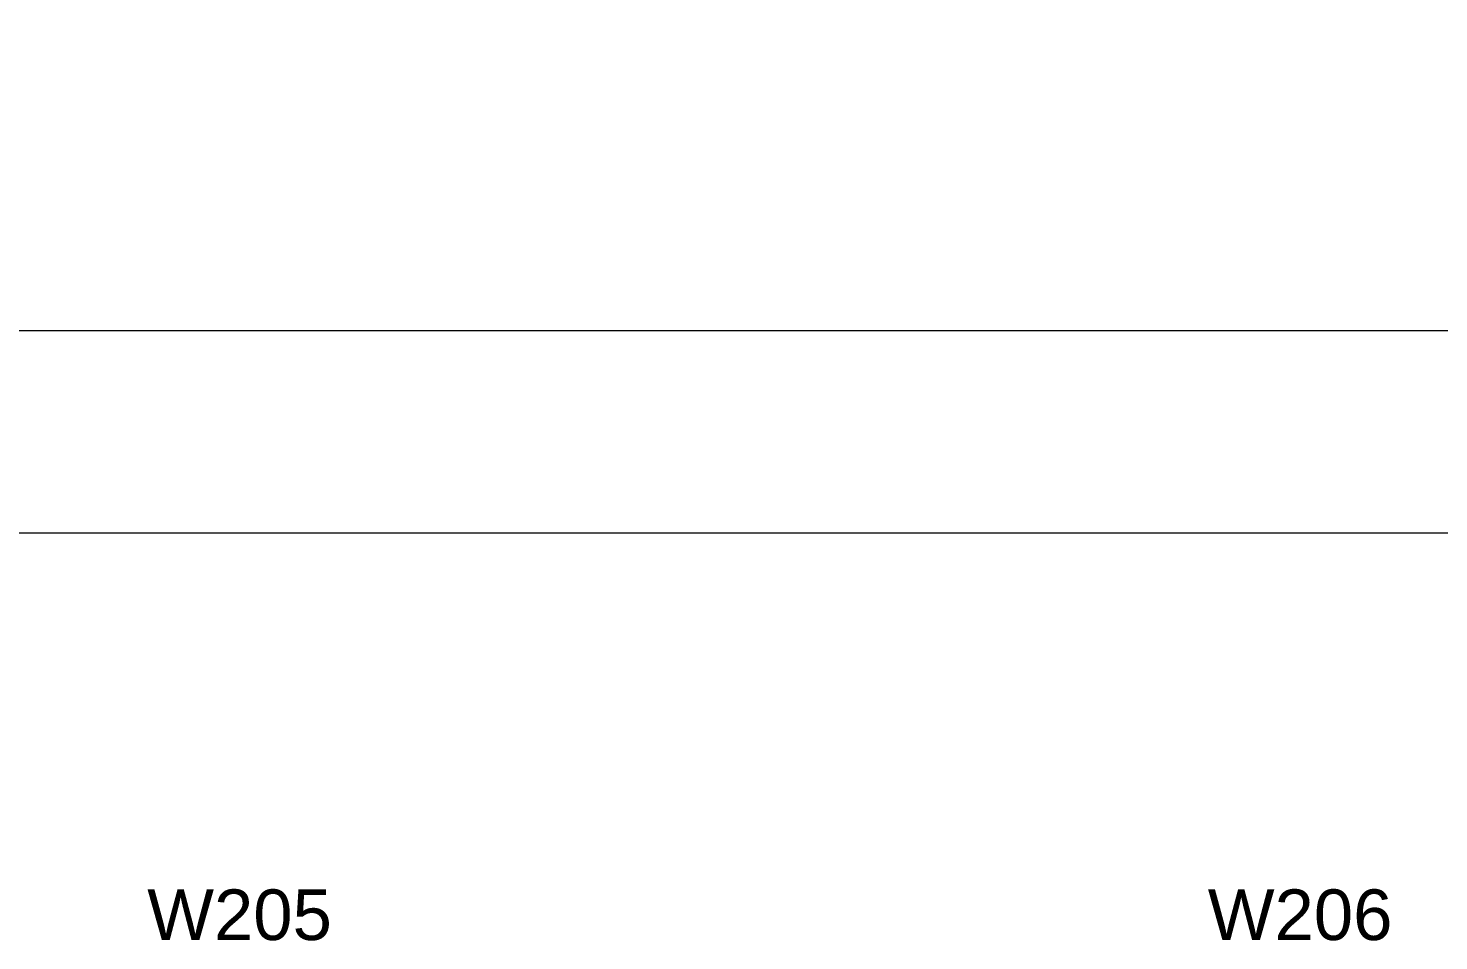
# Model space of a CAD drawing. Header units: millimetres. Extents: x -14278 to 103595, y -22378 to 34603.
# Drawn here: x 84510 to 87995, y -2001 to 253 of the extents above; entities that cross this region are included whole.
import ezdxf

# ---------------------------------------------------------------- set-up
doc = ezdxf.new("R2010")
doc.units = ezdxf.units.MM
doc.header["$MEASUREMENT"] = 0
doc.layers.add('A-Zz_20_10_90-T_TextWindow', color=7, linetype='Continuous')
doc.layers.add('NewA-Zz_20_20-D_DimensionGrid', color=7, linetype='Continuous')
doc.styles.add('GENERATED_STYLE_1', font='')
doc.styles.get('GENERATED_STYLE_1').set_extended_font_data('Arial')
doc.dimstyles.new('GENERATED_STYLE__2', dxfattribs={"dimtxt": 150, "dimasz": 76, "dimexe": 0.18, "dimexo": 300, "dimgap": 0.09, "dimtad": 1, "dimtih": 1, "dimtoh": 1, "dimdec": 0, "dimzin": 0, "dimdsep": 46, "dimtxsty": 'GENERATED_STYLE_1', "dimblk": 'ARROWHEAD_2', "dimblk1": 'ARROWHEAD_2', "dimblk2": 'ARROWHEAD_2', "dimcen": 0.09, "dimclrd": 6, "dimclre": 6, "dimclrt": 7, "dimazin": 0, "dimtfac": 1, "dimtdec": 4, "dimtmove": 0, "dimatfit": 3, "dimfxl": 0, "dimtolj": 1, "dimtzin": 0, "dimarcsym": 0})

# ---------------------------------------------------------------- blocks, each defined once
blk = doc.blocks.new('*D1028', base_point=(62039.5, -17767.3))
at = {"layer": 'NewA-Zz_20_20-D_DimensionGrid', "color": 6, "linetype": 'Continuous', "lineweight": 13}
for p, q in [((61739.5, -568.4), (61739.5, -297)), ((97189.5, -568.4), (97189.5, -297)), ((61690.6, -493.4), (61739.5, -493.4)), ((61739.5, -493.4), (97189.5, -493.4)), ((97189.5, -493.4), (97238.4, -493.4))]:
    blk.add_line(p, q, dxfattribs=at)
at = {"layer": 'NewA-Zz_20_20-D_DimensionGrid', "linetype": 'Continuous'}
for p, q in [((61768.4, -443.4), (61710.6, -543.4)), ((97160.6, -543.4), (97218.4, -443.4))]:
    blk.add_line(p, q, dxfattribs=at)
at = {"layer": 'NewA-Zz_20_20-D_DimensionGrid', "insert": (79178.5, -463.4), "char_height": 150, "attachment_point": 7, "style": 'GENERATED_STYLE_1'}
blk.add_mtext('\\A1;{\\fArial|b0|i0|c0|p34;35450}', dxfattribs=at)
blk = doc.blocks.new('ARROWHEAD_2')
at = {"color": 0, "linetype": 'Continuous', "lineweight": 0}
for p, q in [((-0.378, -0.655), (0.378, 0.655)), ((0, 0), (-1, 0))]:
    blk.add_line(p, q, dxfattribs=at)
blk = doc.blocks.new('*D1034', base_point=(62039.5, -17767.3))
at = {"layer": 'NewA-Zz_20_20-D_DimensionGrid', "color": 6, "linetype": 'Continuous', "lineweight": 13}
for p, q in [((78239.5, -1068.4), (78239.5, -47)), ((90089.5, -1068.4), (90089.5, -47)), ((78239.5, -993.4), (90089.5, -993.4))]:
    blk.add_line(p, q, dxfattribs=at)
at = {"layer": 'NewA-Zz_20_20-D_DimensionGrid', "linetype": 'Continuous'}
for p, q in [((78268.4, -943.4), (78210.6, -1043.4)), ((90118.4, -943.4), (90060.6, -1043.4))]:
    blk.add_line(p, q, dxfattribs=at)
at = {"layer": 'NewA-Zz_20_20-D_DimensionGrid', "insert": (83886.1, -963.4), "char_height": 150, "attachment_point": 7, "style": 'GENERATED_STYLE_1'}
blk.add_mtext('\\A1;{\\fArial|b0|i0|c0|p34;11850}', dxfattribs=at)
blk = doc.blocks.new('Label_149_2', base_point=(84607.3, -1795.7))
at = {"layer": 'A-Zz_20_10_90-T_TextWindow', "insert": (85032.3, -1874.2), "char_height": 125, "attachment_point": 2, "style": 'GENERATED_STYLE_1'}
blk.add_mtext('\\fArial|b0|i0|c0|p34;W205\\fArial|b0|i0|c0|p34;\\fArial|b0|i0|c0|p34;\\fArial|b0|i0|c0|p34;\\fArial|b0|i0|c0|p34;\\fArial|b0|i0|c0|p34;\\fArial|b0|i0|c0|p34;\\fArial|b0|i0|c0|p34;\\fArial|b0|i0|c0|p34;\\fArial|b0|i0|c0|p34;\\fArial|b0|i0|c0|p34;\\fArial|b0|i0|c0|p34;\\fArial|b0|i0|c0|p34;\\fArial|b0|i0|c0|p34;\\fArial|b0|i0|c0|p34;\\fArial|b0|i0|c0|p34;\\fArial|b0|i0|c0|p34;\\fArial|b0|i0|c0|p34;\\fArial|b0|i0|c0|p34;\\fArial|b0|i0|c0|p34;\\fArial|b0|i0|c0|p34;\\fArial|b0|i0|c0|p34;\\fArial|b0|i0|c0|p34;\\fArial|b0|i0|c0|p34;\\fArial|b0|i0|c0|p34;\\fArial|b0|i0|c0|p34;\\fArial|b0|i0|c0|p34;\\fArial|b0|i0|c0|p34;\\fArial|b0|i0|c0|p34;\\fArial|b0|i0|c0|p34;}', dxfattribs=at)
blk = doc.blocks.new('Label_150_2', base_point=(87227.3, -1795.7))
at = {"layer": 'A-Zz_20_10_90-T_TextWindow', "insert": (87652.3, -1874.2), "char_height": 125, "attachment_point": 2, "style": 'GENERATED_STYLE_1'}
blk.add_mtext('\\fArial|b0|i0|c0|p34;W206\\fArial|b0|i0|c0|p34;\\fArial|b0|i0|c0|p34;\\fArial|b0|i0|c0|p34;\\fArial|b0|i0|c0|p34;\\fArial|b0|i0|c0|p34;\\fArial|b0|i0|c0|p34;\\fArial|b0|i0|c0|p34;\\fArial|b0|i0|c0|p34;\\fArial|b0|i0|c0|p34;\\fArial|b0|i0|c0|p34;\\fArial|b0|i0|c0|p34;\\fArial|b0|i0|c0|p34;\\fArial|b0|i0|c0|p34;\\fArial|b0|i0|c0|p34;\\fArial|b0|i0|c0|p34;\\fArial|b0|i0|c0|p34;\\fArial|b0|i0|c0|p34;\\fArial|b0|i0|c0|p34;\\fArial|b0|i0|c0|p34;\\fArial|b0|i0|c0|p34;\\fArial|b0|i0|c0|p34;\\fArial|b0|i0|c0|p34;\\fArial|b0|i0|c0|p34;\\fArial|b0|i0|c0|p34;\\fArial|b0|i0|c0|p34;\\fArial|b0|i0|c0|p34;\\fArial|b0|i0|c0|p34;\\fArial|b0|i0|c0|p34;\\fArial|b0|i0|c0|p34;}', dxfattribs=at)

msp = doc.modelspace()

# ---------------------------------------------------------------- block references
at = {"layer": 'A-Zz_20_10_90-T_TextWindow', "color": 6, "linetype": 'Continuous', "lineweight": 13}
for name, p in [('Label_149_2', (84607.3, -1795.7)), ('Label_150_2', (87227.3, -1795.7))]:
    msp.add_blockref(name, p, dxfattribs=at)

# ---------------------------------------------------------------- dimensions: what is measured, and where the dimension line sits
at = {"layer": 'NewA-Zz_20_20-D_DimensionGrid', "color": 6, "linetype": 'Continuous', "lineweight": 13}
for base, p1, p2, picture, middle in [((90089.5, -993.4), (78239.5, 253), (90089.5, 253), '*D1034', (84180.5, -888.4)), ((97189.5, -493.4), (61739.5, 3), (97189.5, 3), '*D1028', (79472.8, -388.4))]:
    dim = msp.add_linear_dim(base=base, p1=p1, p2=p2, dimstyle='GENERATED_STYLE__2', dxfattribs=at)
    dim.commit()
    dim.dimension.update_dxf_attribs({"geometry": picture, "text_midpoint": middle, "dimtype": 160})

doc.saveas('drawing.dxf')
